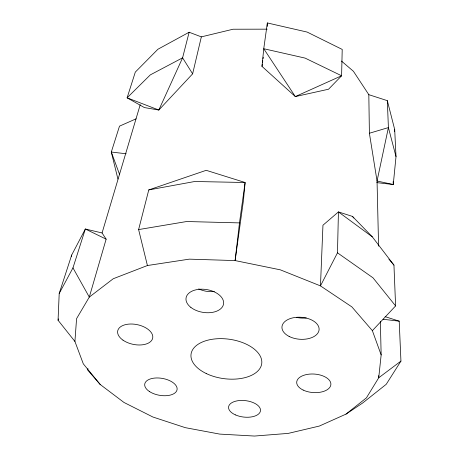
<?xml version="1.0" encoding="UTF-8"?>
<svg xmlns="http://www.w3.org/2000/svg" width="459" height="459" viewBox="0 0 459 459"><rect width="100%" height="100%" fill="white"/><g stroke="black" fill="none" stroke-linecap="round" stroke-linejoin="round"><path stroke-width="0.69" d="M372.369 330.652L351.887 306.905L320.468 285.888L337.48 252.829L338.432 211.92L352.478 216.413L372.318 236.855L393.954 265.113L395.601 305.918L372.369 330.652L381.154 354.916L378.727 377.786L366.425 397.844L345.988 414.127L319.315 426.067L288.241 433.394L254.493 436.05L219.666 434.088L185.293 427.662L152.881 417.007L123.982 402.463L100.223 384.51L87.594 369.954L87.967 368.577M267.23 26.404L267.345 22.95L307.105 32.061L342.213 49.423L341.599 75.775L328.541 89.224L295.332 96.579L261.991 66.383L263.753 48.729L267.345 22.95M74.92 341.456L58.058 320.244L59.205 293.479L71.679 255.043L85.345 229.007L102.07 232.96L106.138 239.162L89.293 297.099L76.573 318.649L74.92 341.456L83.308 363.849L100.223 384.51M71.598 256.438L71.679 255.043M394.499 131.607L394.694 129.518L387.321 100.659L368.818 94.669L353.419 71.283L341.485 61.076M394.694 129.518L396.008 156.599L393.26 184.518L376.753 182.619M106.138 239.162L85.345 229.007L72.97 267.872L89.293 297.099L113.258 278.733L147.419 265.526L138.612 229.586L148.768 189.928L206.2 170.318L245.106 182.51L239.478 222.896L235.117 260.58L280.334 269.835L320.468 285.888L322.958 225.22L338.432 211.92L372.318 236.855M261.991 66.383L262.284 64.277M262.479 62.872L262.766 60.766M263.059 58.66L263.254 57.255M201.346 36.869L189.137 32.239L157.902 49.251L135.302 72.109L127.114 97.819L144.39 107.572L158.825 110.034L192.631 73.836L201.346 36.869L233.052 29.227L267.144 29.164M189.137 32.239L182.59 57.828L158.825 110.034L127.114 97.819L150.317 74.874L182.59 57.828L192.631 73.836M102.07 232.96L140.23 104.681M58.058 320.244L58.488 318.885M59.205 293.479L72.97 267.872M385.135 316.658L399.204 321.168L400.942 361.095L386.226 384.303L362.639 403.019L345.988 414.127M400.942 361.095L378.727 377.786L378.686 375.646M136.088 118.829L119.495 126.156L111.302 152.044L117.917 179.033M378.583 246.144L377.046 181.03L369.397 133.242L388.406 127.585L387.321 100.659M148.768 189.928L194.748 181.5L245.106 182.51L243.431 200.497L235.117 260.58L189.297 259.146L147.419 265.526M138.612 229.586L186.67 221.525L239.478 222.896M126.127 153.754L111.302 152.044L119.449 174.145M383.104 319.263L399.204 321.168M337.48 252.829L373.001 277.815L395.601 305.918M352.478 216.413L353.86 218.036M388.888 259.157L393.954 265.113M396.008 156.599L388.406 127.585L377.046 181.03L393.26 184.518L393.139 181.666M380.356 321.283L381.154 354.916M368.818 94.669L369.397 133.242M214.336 291.471A18.561 11.641 9.2 0 1 198.69 288.889M306.279 317.955A18.211 11.125 4.1 0 1 296.371 317.341M341.599 75.775L295.332 96.579L263.753 48.729L305.097 58.098L341.599 75.775M206.194 373.511A35.653 19.886 7.6 0 0 261.705 363.792A35.653 19.886 7.6 0 0 211.266 339.436A35.653 19.886 7.6 0 0 206.194 373.511M303.181 390.075A17.132 9.272 4 0 0 330.721 385.485A17.132 9.272 4 0 0 307.484 374.372A17.132 9.272 4 0 0 303.181 390.075M235.438 414.896A16.065 8.262 6.7 0 0 260.465 410.891A16.065 8.262 6.7 0 0 237.693 400.753A16.065 8.262 6.7 0 0 235.438 414.896M149.393 391.498A16.404 8.566 9.9 0 0 176.566 391.097A16.404 8.566 9.9 0 0 156.766 377.952A16.404 8.566 9.9 0 0 149.393 391.498M289.147 336.447A18.63 11.016 4.3 0 0 318.953 330.646A18.63 11.016 4.3 0 0 293.485 317.72A18.63 11.016 4.3 0 0 289.147 336.447M122.983 340.148A17.861 10.058 11.7 0 0 152.29 339.339A17.861 10.058 11.7 0 0 130.322 324.02A17.861 10.058 11.7 0 0 122.983 340.148M190.869 307.404A18.991 11.544 9.1 0 0 222.753 306.291A18.991 11.544 9.1 0 0 200.784 289.199A18.991 11.544 9.1 0 0 190.869 307.404"/></g></svg>
